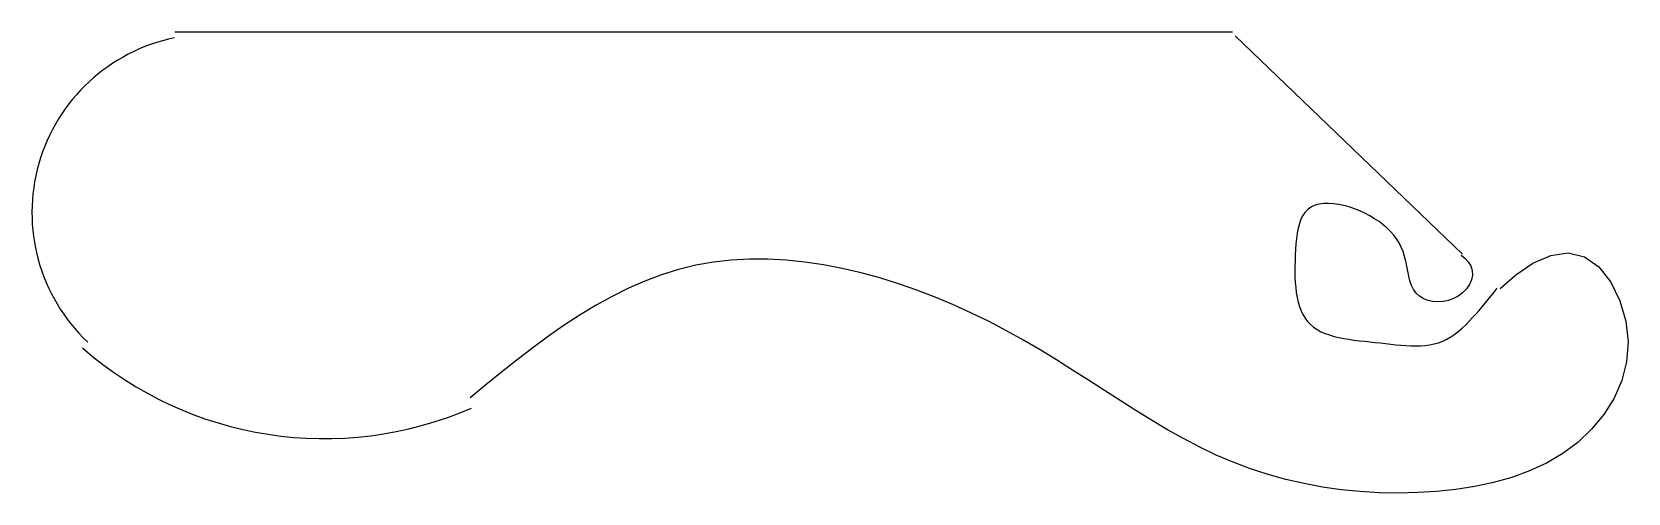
# Model space of a CAD drawing. Extents: x 49 to 297, y 272 to 344.
import ezdxf

# ---------------------------------------------------------------- set-up
doc = ezdxf.new("R2010")
doc.units = 0
doc.layers.add('ALAPÉRTELMEZETT', color=7, linetype='CONTINUOUS')

msp = doc.modelspace()

# ---------------------------------------------------------------- linework, layer by layer
at = {"layer": 'ALAPÉRTELMEZETT', "color": 7, "linetype": 'CONTINUOUS'}
for p, q in [((71.7, 344.03), (235.96, 344.03)), ((236.42, 343.42), (271.72, 309.49))]:
    msp.add_line(p, q, dxfattribs=at)
for points in [[(271.51, 309.34), (272.06, 308.85), (272.58, 308.29), (273, 307.66), (273.24, 306.97), (273.27, 306.25), (273.11, 305.51), (272.78, 304.78), (272.32, 304.1), (271.74, 303.49), (271.06, 302.98), (270.32, 302.59), (269.52, 302.31), (268.7, 302.14), (267.88, 302.09), (267.08, 302.15), (266.32, 302.31), (265.62, 302.58), (265.01, 302.95), (264.51, 303.42), (264.11, 303.98), (263.8, 304.62), (263.56, 305.32), (263.37, 306.06), (263.2, 306.83), (263.05, 307.61), (262.9, 308.39), (262.71, 309.15), (262.48, 309.88), (262.2, 310.58), (261.86, 311.23), (261.47, 311.86), (261.03, 312.45), (260.54, 313.01), (260, 313.55), (259.4, 314.06), (258.76, 314.54), (258.06, 315), (257.33, 315.44), (256.55, 315.84), (255.76, 316.21), (254.94, 316.54), (254.12, 316.82), (253.29, 317.05), (252.48, 317.22), (251.68, 317.33), (250.91, 317.38), (250.17, 317.36), (249.47, 317.26), (248.83, 317.09), (248.24, 316.83), (247.73, 316.48), (247.28, 316.04), (246.92, 315.51), (246.61, 314.91), (246.37, 314.24), (246.17, 313.51), (246.02, 312.73), (245.91, 311.92), (245.83, 311.08), (245.77, 310.22), (245.73, 309.36), (245.7, 308.49), (245.68, 307.63), (245.68, 306.78), (245.69, 305.93), (245.73, 305.11), (245.8, 304.3), (245.9, 303.52), (246.02, 302.77), (246.19, 302.04), (246.39, 301.35), (246.63, 300.7), (246.92, 300.09), (247.26, 299.52), (247.64, 299), (248.09, 298.54), (248.59, 298.13), (249.14, 297.76), (249.73, 297.44), (250.37, 297.17), (251.05, 296.93), (251.76, 296.72), (252.5, 296.54), (253.26, 296.39), (254.05, 296.26), (254.85, 296.14), (255.67, 296.04), (256.49, 295.95), (257.31, 295.86), (258.14, 295.77), (258.96, 295.69), (259.77, 295.59), (260.58, 295.5), (261.37, 295.42), (262.16, 295.34), (262.93, 295.28), (263.69, 295.25), (264.44, 295.23), (265.18, 295.25), (265.9, 295.31), (266.61, 295.4), (267.3, 295.54), (267.98, 295.73), (268.64, 295.98), (269.28, 296.28), (269.9, 296.64), (270.51, 297.06), (271.1, 297.51), (271.67, 298.01), (272.23, 298.53), (272.77, 299.07), (273.29, 299.63), (273.8, 300.19), (274.29, 300.76), (274.77, 301.31), (275.23, 301.86), (275.69, 302.42), (276.16, 302.99), (276.63, 303.58), (277.11, 304.21)], [(277.55, 304.13), (279.98, 306.28), (282.65, 308.07), (285.42, 309.27), (288.14, 309.68), (290.67, 309.1), (292.9, 307.5), (294.76, 305.13), (296.18, 302.23), (297.1, 299.06), (297.44, 295.86), (297.21, 292.78), (296.46, 289.85), (295.26, 287.1), (293.68, 284.57), (291.78, 282.27), (289.63, 280.24), (287.29, 278.49), (284.78, 277.02), (282.14, 275.8), (279.38, 274.8), (276.53, 274.01), (273.62, 273.4), (270.66, 272.94), (267.69, 272.63), (264.71, 272.43), (261.74, 272.36), (258.77, 272.41), (255.82, 272.59), (252.89, 272.88), (249.99, 273.3), (247.12, 273.83), (244.29, 274.49), (241.51, 275.26), (238.77, 276.15), (236.09, 277.16), (233.47, 278.28), (230.9, 279.51), (228.38, 280.82), (225.88, 282.21), (223.42, 283.67), (220.97, 285.18), (218.52, 286.73), (216.08, 288.3), (213.62, 289.89), (211.14, 291.48), (208.64, 293.06), (206.1, 294.61), (203.52, 296.12), (200.88, 297.59), (198.18, 299), (195.44, 300.34), (192.65, 301.6), (189.82, 302.79), (186.97, 303.89), (184.09, 304.89), (181.19, 305.79), (178.28, 306.59), (175.36, 307.27), (172.45, 307.83), (169.54, 308.26), (166.65, 308.56), (163.78, 308.71), (160.93, 308.72), (158.11, 308.56), (155.34, 308.25), (152.6, 307.77), (149.92, 307.11), (147.29, 306.29), (144.69, 305.31), (142.13, 304.19), (139.6, 302.93), (137.11, 301.54), (134.63, 300.04), (132.17, 298.44), (129.73, 296.74), (127.29, 294.95), (124.86, 293.09), (122.43, 291.16), (120, 289.18), (117.55, 287.15)]]:
    msp.add_lwpolyline(points, dxfattribs=at)
for centre, radius, start, end in [((77.19, 315.96), 27.71, 101.6063, 226.5693), ((94.93, 338), 57.18, 228.8604, 293.5239)]:
    msp.add_arc(centre, radius, start, end, dxfattribs=at)

doc.saveas('drawing.dxf')
